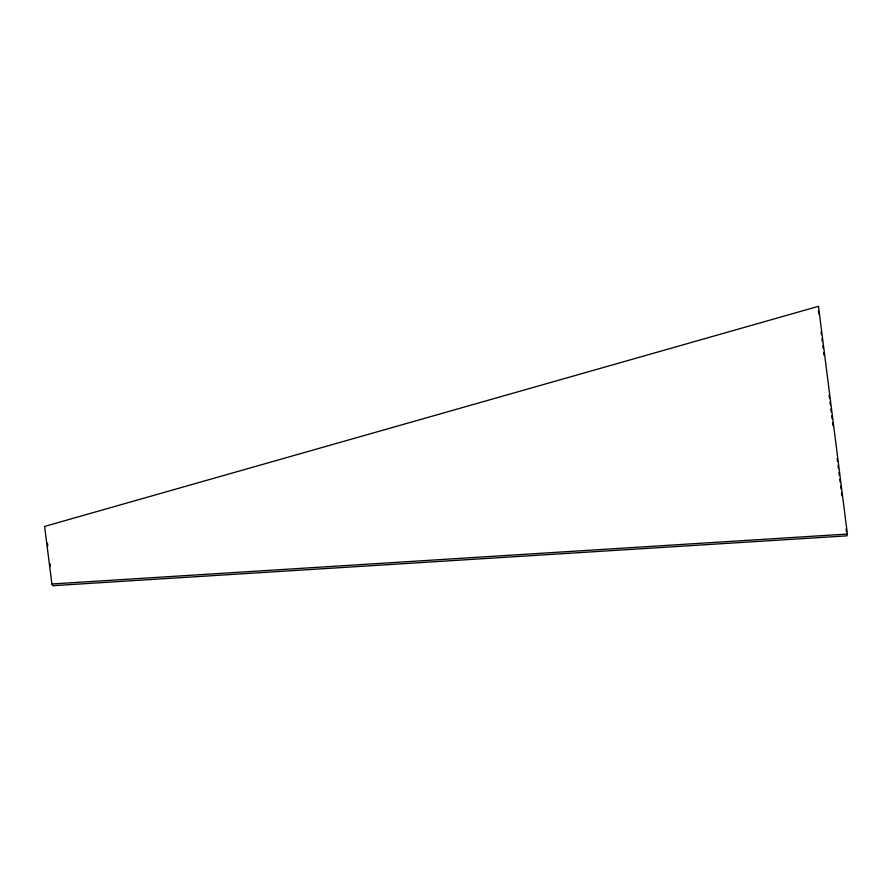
<?xml version="1.0" encoding="UTF-8"?>
<svg xmlns="http://www.w3.org/2000/svg" width="892" height="892" viewBox="0 0 892 892"><rect width="100%" height="100%" fill="white"/><g stroke="black" fill="none" stroke-linecap="round" stroke-linejoin="round"><path stroke-width="1.34" d="M847.4 534.052L846.954 535.836L52.84 585.687L51.903 583.981L44.6 526.425L818.488 306.313L847.4 534.052L51.903 583.981M818.432 311.152L818.789 313.906M821.064 331.824L821.409 334.589M821.933 338.726L822.279 341.48M822.814 345.617L823.16 348.371M823.684 352.507L824.03 355.261M829.103 395.234L829.46 397.988M829.984 402.125L830.329 404.879M830.853 409.015L831.21 411.781M831.734 415.906L832.08 418.671M832.604 422.808L832.961 425.562M837.153 458.644L837.51 461.398M838.034 465.535L838.38 468.289M838.904 472.425L839.261 475.18M839.785 479.316L840.13 482.07M840.654 486.207L841.011 488.961M841.535 493.098L841.881 495.863M846.084 528.934L846.43 531.699M47.454 543.206L47.8 545.937M50.063 563.755L50.409 566.498"/></g></svg>
